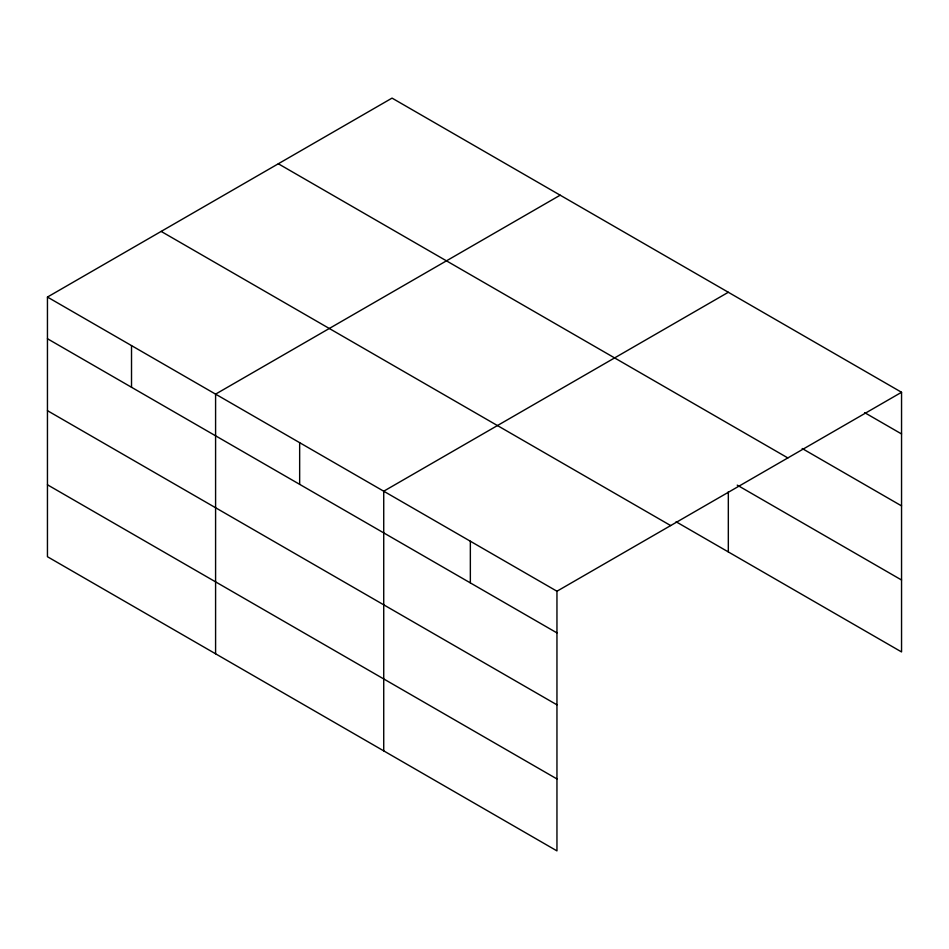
<?xml version="1.0" encoding="UTF-8"?>
<svg xmlns="http://www.w3.org/2000/svg" width="949" height="949" viewBox="0 0 949 949"><rect width="100%" height="100%" fill="white"/><g stroke="black" fill="none" stroke-linecap="round" stroke-linejoin="round"><path stroke-width="1.42" d="M47.45 297.061L556.956 591.227L556.956 850.885L47.45 556.719L47.45 297.061L392.044 98.115L901.55 392.281L901.55 651.939L676.091 521.772M560.183 195.186L215.589 394.132L215.589 653.79M728.322 292.268L383.728 491.214L383.728 750.873M556.956 591.227L901.55 392.281M864.61 412.625L901.55 433.954M802.19 448.521L901.55 505.888M278.33 163.774L787.836 457.928M737.231 485.129L901.55 580.005M161.164 231.414L670.67 525.568M47.45 338.734L556.956 632.9M47.45 410.668L556.956 704.834M47.45 484.785L556.956 778.951M728.322 491.736L728.322 551.927M470.348 541.215L470.348 582.888M299.659 442.673L299.659 484.346M131.52 345.602L131.52 387.275"/></g></svg>
